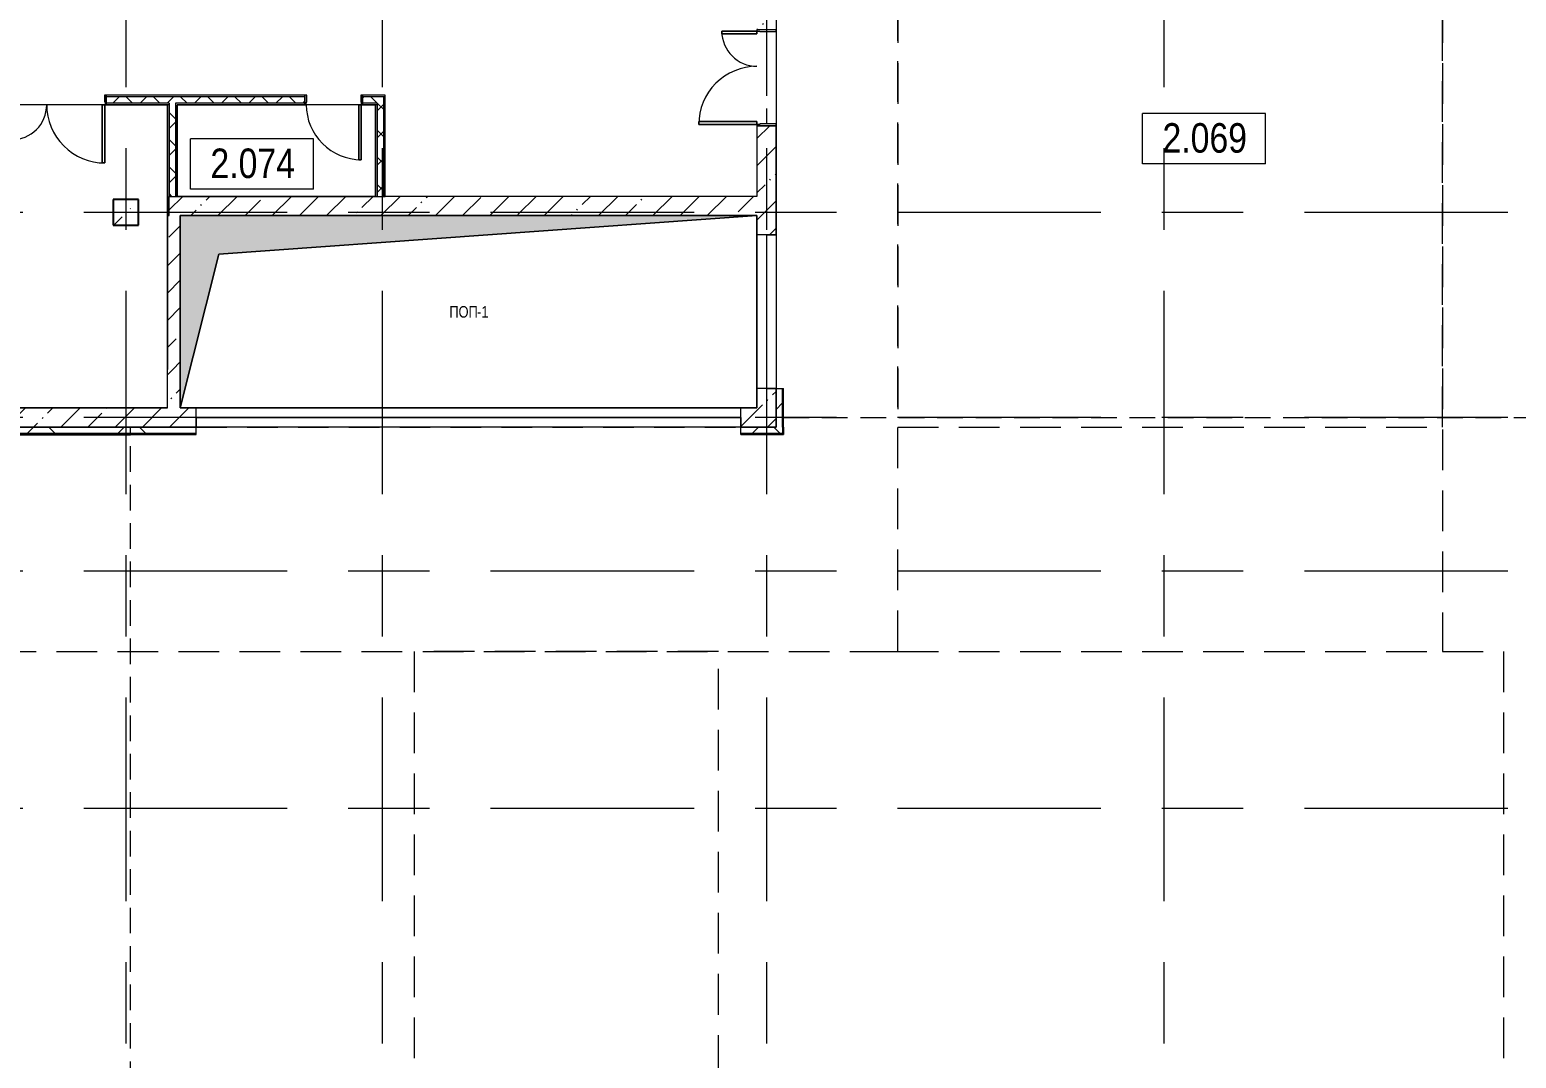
# Model space of a CAD drawing. Header units: millimetres. Extents: x 48966 to 155647, y -43515 to 30475.
# Drawn here: x 80432 to 103632, y -1483 to 14567 of the extents above; entities that cross this region are included whole.
import ezdxf

# ---------------------------------------------------------------- set-up
doc = ezdxf.new("R2010")
doc.units = ezdxf.units.MM
for name, pattern in [('Dashed2', [952.5, 635, -317.5]), ('IMPORT-01 Штриховая _2 мм_', [600, 400, -200]), ('Осевые', [6350, 1270, -952.5, 3175, -952.5]), ('Сверху', [793.75, 476.25, -317.5])]:
    doc.linetypes.add(name, pattern=pattern)
for name, color, linetype, lineweight in [('_Разделитель помещений_', 7, 'IMPORT-01 Штриховая _2 мм_', 9), ('Двери', 7, 'Continuous', 9), ('Каркас_Импост', 7, 'Continuous', 9), ('Колонны', 7, 'Continuous', 9), ('Колонны-1', 7, 'Continuous', 25), ('Марки помещений', 7, 'Continuous', 9), ('Обобщенные модели', 7, 'Continuous', 9), ('Общие ребра', 7, 'Continuous', 9), ('Оси-2', 7, 'Осевые', 9), ('Панель', 7, 'Continuous', 9), ('Перекрытия', 7, 'Continuous', 9), ('Сверху', 7, 'Сверху', 9), ('Специальное оборудование', 7, 'Continuous', 9), ('Стены-1', 7, 'Continuous', 18), ('Типовые аннотации', 7, 'Continuous', 9), ('Штриховка разреза-2', 7, 'Continuous', 9), ('Элементы узлов', 7, 'Continuous', 9), ('Элементы узлов-1', 7, 'Continuous', 5)]:
    doc.layers.add(name, color=color, linetype=linetype, lineweight=lineweight)
for name, color, linetype, lineweight, true_color in [('Обобщенные модели-2', 7, 'Continuous', 9, 0xffbc79), ('Перекрытия-1', 253, 'Dashed2', 9, 0x828282), ('Перекрытия-2', 9, 'Dashed2', 9, 0x808080)]:
    doc.layers.add(name, color=color, linetype=linetype, lineweight=lineweight, true_color=true_color)
doc.styles.add('Arial', font='Arial.ttf', dxfattribs={"width": 0.8, "height": 180})
doc.styles.add('Arial Narrow_1', font='Arial Narrow.ttf', dxfattribs={"height": 460})
pattern_1 = [(45, (0, 0), (-424.264, 424.264), [600, -100, 20, -100]), (45, (0, 424), (-424.264, 424.264), [])]
pattern_2 = [(45, (0, 0), (-212.132, 212.132), []), (135, (0, 0), (-212.132, -212.132), [])]
pattern_3 = [(45, (0, 0), (-707.107, 707.107), []), (135, (0, 0), (-707.107, -707.107), [])]

# ---------------------------------------------------------------- blocks, each defined once
blk = doc.blocks.new('Колонна 58 - Колонна 40-55-760062-План 2-го этажа на отм_ 0_000')
at = {"layer": 'Колонны'}
h = blk.add_hatch(dxfattribs=at)
h.set_pattern_fill('FP_21', color=256, style=0, pattern_type=2)
h.set_pattern_definition([(45, (-17647.4, -34039.5), (-493.914, 493.914), []), (45, (-17153.5, -34039.5), (-493.914, 493.914), [873.125, -174.625, 6.706, -167.919])])
h.paths.add_polyline_path([(64084, -22522), (64484, -22522), (64484, -22122), (64084, -22122)], flags=0)
at = {"layer": 'Колонны-1'}
for p, q in [((64484, -22122), (64084, -22122)), ((64084, -22122), (64084, -22522)), ((64484, -22522), (64484, -22122)), ((64084, -22522), (64484, -22522))]:
    blk.add_line(p, q, dxfattribs=at)
blk = doc.blocks.new('Дверь - Однопольная - ДВ11_21х9-6240635-План 2-го этажа на отм_ 0_000')
at = {"layer": 'Двери'}
for p, q in [((-389, 933), (-429, 933)), ((-429, 933), (-429, 75)), ((-389, 75), (-389, 933)), ((-429, 75), (-389, 75))]:
    blk.add_line(p, q, dxfattribs=at)
blk.add_arc((-429, 75), 858, 360, 90, dxfattribs=at)
at = {"layer": 'Каркас_Импост'}
for p, q in [((-430, 75), (-450, 75)), ((-450, 75), (-450, -75)), ((-430, 35), (-430, 75)), ((-420, 35), (-430, 35)), ((-420, -75), (-420, 35)), ((430, 35), (420, 35)), ((420, 35), (420, -75)), ((450, 75), (430, 75)), ((430, 75), (430, 35)), ((450, -75), (450, 75)), ((-450, -75), (-420, -75)), ((420, -75), (450, -75))]:
    blk.add_line(p, q, dxfattribs=at)
at = {"layer": 'Панель'}
for p, q in [((-429, 933), (-389, 933)), ((-429, 75), (-429, 933)), ((-389, 933), (-389, 75)), ((-389, 75), (-429, 75))]:
    blk.add_line(p, q, dxfattribs=at)
blk = doc.blocks.new('Дверь - Полуторная_001 - ДВ3_21-15-6256096-План 2-го этажа на отм_ 0_000')
at = {"layer": 'Двери'}
for p, q in [((-684, 984), (-729, 984)), ((-729, 984), (-729, 75)), ((-684, 75), (-684, 984)), ((684, 75), (684, 624)), ((684, 624), (729, 624)), ((729, 624), (729, 75)), ((-729, 75), (-684, 75)), ((729, 75), (684, 75))]:
    blk.add_line(p, q, dxfattribs=at)
for centre, radius, start, end in [((-729, 75), 909, 360, 90), ((729, 75), 549, 90, 180)]:
    blk.add_arc(centre, radius, start, end, dxfattribs=at)
at = {"layer": 'Каркас_Импост'}
for p, q in [((-730, 75), (-750, 75)), ((-750, 75), (-750, -75)), ((-730, 30), (-730, 75)), ((-720, 30), (-730, 30)), ((-720, -75), (-720, 30)), ((730, 30), (720, 30)), ((720, 30), (720, -75)), ((750, 75), (730, 75)), ((730, 75), (730, 30)), ((750, -75), (750, 75)), ((-750, -75), (-720, -75)), ((720, -75), (750, -75))]:
    blk.add_line(p, q, dxfattribs=at)
at = {"layer": 'Панель'}
for p, q in [((-729, 984), (-684, 984)), ((-729, 75), (-729, 984)), ((-684, 984), (-684, 75)), ((684, 624), (684, 75)), ((729, 624), (684, 624)), ((729, 75), (729, 624)), ((-684, 75), (-729, 75)), ((684, 75), (729, 75))]:
    blk.add_line(p, q, dxfattribs=at)
blk = doc.blocks.new('Дверь - Полуторная_001 - ДВ3_24-15-6256107-План 2-го этажа на отм_ 0_000')
at = {"layer": 'Двери'}
for p, q in [((-684, 1059), (-729, 1059)), ((-729, 1059), (-729, 150)), ((-684, 150), (-684, 1059)), ((684, 150), (684, 699)), ((684, 699), (729, 699)), ((729, 699), (729, 150)), ((-729, 150), (-684, 150)), ((729, 150), (684, 150))]:
    blk.add_line(p, q, dxfattribs=at)
for centre, radius, start, end in [((-729, 150), 909, 360, 90), ((729, 150), 549, 90, 180)]:
    blk.add_arc(centre, radius, start, end, dxfattribs=at)
at = {"layer": 'Каркас_Импост'}
for p, q in [((-730, 150), (-750, 150)), ((-750, 150), (-750, -150)), ((-730, 105), (-730, 150)), ((-720, 105), (-730, 105)), ((-720, -150), (-720, 105)), ((730, 105), (720, 105)), ((720, 105), (720, -150)), ((750, 150), (730, 150)), ((730, 150), (730, 105)), ((750, -150), (750, 150)), ((-750, -150), (-720, -150)), ((720, -150), (750, -150))]:
    blk.add_line(p, q, dxfattribs=at)
at = {"layer": 'Панель'}
for p, q in [((-729, 1059), (-684, 1059)), ((-729, 150), (-729, 1059)), ((-684, 1059), (-684, 150)), ((684, 699), (684, 150)), ((729, 699), (684, 699)), ((729, 150), (729, 699)), ((-684, 150), (-729, 150)), ((684, 150), (729, 150))]:
    blk.add_line(p, q, dxfattribs=at)
blk = doc.blocks.new('170_ОтверстиеПрямоугольноеВертикальное - 170_ОтверстиеПрямоугольноеВертикальное-5688982-План 2-го этажа на отм_ 0_000')
at = {"layer": 'Обобщенные модели'}
for p, q in [((-4500, -1500), (-4500, 1500)), ((-4500, 1500), (4500, 1500)), ((4500, 1500), (4500, -1500)), ((4500, -1500), (-4500, -1500))]:
    blk.add_line(p, q, dxfattribs=at)
blk = doc.blocks.new('M_Дверь-Проем - 8500 x 3000 mm-7287361-План 2-го этажа на отм_ 0_000')
at = {"layer": 'Сверху'}
for p, q in [((-4258, 150), (4242, 150)), ((-4258, -150), (4242, -150))]:
    blk.add_line(p, q, dxfattribs=at)
blk = doc.blocks.new('M_Дверь-Проем - 2400 x 3000 mm-7287364-План 2-го этажа на отм_ 0_000')
at = {"layer": 'Сверху'}
for p, q in [((-1208, 150), (1192, 150)), ((-1208, -150), (1192, -150))]:
    blk.add_line(p, q, dxfattribs=at)
blk = doc.blocks.new('АР_ОБ_Штора противодымная - Штора противопожарная ПШ7_1-8207433-План 2-го этажа на отм_ 0_000')
at = {"layer": 'Специальное оборудование'}
for p, q in [((4250, 152), (-4250, 152)), ((-4250, 152), (-4250, 2)), ((-4250, 0), (-4250, 150)), ((-4250, 150), (4250, 150)), ((-4250, 44), (-4250, 148)), ((-4250, 67), (-4250, 2)), ((-4250, 2), (-4250, 25)), ((4250, 0), (-4250, 0)), ((4250, 2), (4250, 152)), ((4250, 150), (4250, 0)), ((4250, 148), (4250, 44)), ((4250, 2), (4250, 67)), ((4250, 25), (4250, 2))]:
    blk.add_line(p, q, dxfattribs=at)
blk = doc.blocks.new('АР_ОБ_Штора противодымная - Штора противопожарная ПШ4-7256445-План 2-го этажа на отм_ 0_000')
at = {"layer": 'Специальное оборудование'}
for p, q in [((1200, 152), (-1200, 152)), ((-1200, 152), (-1200, 2)), ((-1200, 0), (-1200, 150)), ((-1200, 150), (1200, 150)), ((-1200, 44), (-1200, 148)), ((-1200, 67), (-1200, 2)), ((-1200, 2), (-1200, 25)), ((1200, 0), (-1200, 0)), ((1200, 2), (1200, 152)), ((1200, 150), (1200, 0)), ((1200, 148), (1200, 44)), ((1200, 2), (1200, 67)), ((1200, 25), (1200, 2))]:
    blk.add_line(p, q, dxfattribs=at)
blk = doc.blocks.new('Марка помещения_Р - Марка помещения-4575829-План 2-го этажа на отм_ 0_000')
at = {"layer": 'Марки помещений'}
for p, q in [((-4.79375, -1.95625), (-4.79375, 1.95625)), ((4.79375, 1.95625), (-4.79375, 1.95625)), ((4.79375, -1.95625), (4.79375, 1.95625)), ((4.79375, -1.95625), (-4.79375, -1.95625))]:
    blk.add_line(p, q, dxfattribs=at)

msp = doc.modelspace()

# ---------------------------------------------------------------- hatches: boundary and pattern name
at = {"layer": 'Штриховка разреза-2'}
h = msp.add_hatch(dxfattribs=at)
h.set_pattern_fill('FP_1', color=256, style=0, pattern_type=2)
h.set_pattern_definition(pattern_1)
h.paths.add_polyline_path([(91781.6, 11367.1), (92081.6, 11367.1), (92081.6, 13067.1), (91781.6, 13067.1), (91781.6, 11581)], flags=0)
h.paths.add_polyline_path([(92081.6, 14567.1), (92081.6, 23567.1), (91781.6, 23567.1), (91781.6, 14567.1)], flags=0)
h = msp.add_hatch(dxfattribs=at)
h.set_pattern_fill('FP_3', color=256, style=0, pattern_type=2)
h.set_pattern_definition(pattern_2)
h.paths.add_polyline_path([(85897.4, 13422.1), (85951.6, 13422.1), (85951.6, 13522.1), (85626.6, 13522.1), (85626.6, 13422.1), (85851.6, 13422.1)], flags=0)
h.paths.add_polyline_path([(80126.6, 13422.1), (80126.6, 13522.1), (68926.6, 13522.1), (68926.6, 13422.1), (79306.4, 13422.1)], flags=0)
h.paths.add_polyline_path([(82706.6, 13422.1), (84726.6, 13422.1), (84726.6, 13522.1), (81626.6, 13522.1), (81626.6, 13422.1), (82606.6, 13422.1)], flags=0)
h.paths.add_polyline_path([(67426.6, 13422.1), (67426.6, 13522.1), (65856.6, 13522.1), (65856.6, 13422.1), (66124.5, 13422.1)], flags=0)
h = msp.add_hatch(dxfattribs=at)
h.set_pattern_fill('FP_3', color=256, style=0, pattern_type=2)
h.set_pattern_definition(pattern_2)
h.paths.add_polyline_path([(82706.6, 11967.1), (82706.6, 13422.1), (82606.6, 13422.1), (82606.6, 11967.1)], flags=0)
h = msp.add_hatch(dxfattribs=at)
h.set_pattern_fill('FP_3', color=256, style=0, pattern_type=2)
h.set_pattern_definition(pattern_2)
h.paths.add_polyline_path([(85951.6, 11967.1), (85951.6, 13422.1), (85851.6, 13422.1), (85851.6, 11967.1), (85897.4, 11967.1)], flags=0)
h = msp.add_hatch(dxfattribs=at)
h.set_pattern_fill('FP_1', color=256, style=0, pattern_type=2)
h.set_pattern_definition(pattern_1)
h.paths.add_polyline_path([(91781.6, 11667.1), (91781.6, 11967.1), (82606.6, 11967.1), (82606.6, 11667.1), (91664.5, 11667.1)], flags=0)
h = msp.add_hatch(dxfattribs=at)
h.set_pattern_fill('FP_1', color=256, style=0, pattern_type=2)
h.set_pattern_definition(pattern_1)
h.paths.add_polyline_path([(82781.6, 9267.1), (82781.6, 11667.1), (82581.6, 11667.1), (82581.6, 9267.1), (82601.9, 9267.1)], flags=0)
h = msp.add_hatch(dxfattribs=at)
h.set_pattern_fill('FP_1', color=256, style=0, pattern_type=2)
h.set_pattern_definition(pattern_1)
h.paths.add_polyline_path([(82781.6, 8667.1), (82781.6, 9267.1), (82581.6, 9267.1), (82581.6, 8667.1), (82601.9, 8667.1)], flags=0)
h = msp.add_hatch(dxfattribs=at)
h.set_pattern_fill('FP_1', color=256, style=0, pattern_type=2)
h.set_pattern_definition(pattern_1)
h.paths.add_polyline_path([(92081.6, 8667.1), (92079.6, 8967.1), (91781.6, 8967.1), (91781.6, 8667.1), (92076.4, 8667.1)], flags=0)
h = msp.add_hatch(dxfattribs=at)
h.set_pattern_fill('FP_33', color=256, style=0, pattern_type=2)
h.set_pattern_definition(pattern_3)
h.paths.add_polyline_path([(92181.6, 8367.1), (92181.6, 8967.1), (92081.6, 8967.1), (92081.6, 8367.1)], flags=0)
h = msp.add_hatch(dxfattribs=at)
h.set_pattern_fill('FP_1', color=256, style=0, pattern_type=2)
h.set_pattern_definition(pattern_1)
h.paths.add_polyline_path([(91531.6, 8367.1), (92081.6, 8367.1), (92081.6, 8667.1), (91531.6, 8667.1), (91531.6, 8367.4)], flags=0)
h.paths.add_polyline_path([(82601.9, 8367.1), (83031.6, 8369.1), (83031.6, 8667.1), (72176.1, 8667.1), (72176.1, 8367.1), (82006.6, 8367.1)], flags=0)
h = msp.add_hatch(dxfattribs=at)
h.set_pattern_fill('FP_33', color=256, style=0, pattern_type=2)
h.set_pattern_definition(pattern_3)
h.paths.add_polyline_path([(82006.6, 8267.1), (82006.6, 8367.1), (72176.1, 8367.1), (72176.1, 8267.1), (79306.4, 8267.1)], flags=0)
h = msp.add_hatch(dxfattribs=at)
h.set_pattern_fill('FP_33', color=256, style=0, pattern_type=2)
h.set_pattern_definition(pattern_3)
h.paths.add_polyline_path([(92181.6, 8267.1), (92181.6, 8367.1), (91531.6, 8365.4), (91531.6, 8267.1)], flags=0)
h.paths.add_polyline_path([(82601.9, 8267.1), (83031.6, 8267.1), (83031.6, 8367.1), (82006.6, 8367.1), (82006.6, 8267.1)], flags=0)
at = {"layer": 'Элементы узлов-1'}
msp.add_hatch(color=256, dxfattribs=at).paths.add_polyline_path([(82781.6, 8667.1), (83381.6, 11067.1), (91781.6, 11667.1), (82781.6, 11667.1), (82781.6, 8669.5)], flags=0)

# ---------------------------------------------------------------- linework, layer by layer
at = {"layer": '_Разделитель помещений_'}
for p, q in [((91931.6, 14537.1), (91931.6, 13097.1)), ((91931.6, 11367.1), (91931.6, 8967.1)), ((82006.6, -15732.9), (82006.6, 8367.1)), ((92195.6, 8517.1), (104181.6, 8517.1))]:
    msp.add_line(p, q, dxfattribs=at)
at = {"layer": 'Обобщенные модели-2'}
for p, q in [((91781.6, 11667.1), (82781.6, 11667.1)), ((82781.6, 11667.1), (82781.6, 8667.1)), ((91781.6, 8667.1), (91781.6, 11667.1)), ((82781.6, 8667.1), (91781.6, 8667.1))]:
    msp.add_line(p, q, dxfattribs=at)
at = {"layer": 'Общие ребра'}
for p, q in [((84726.6, 13547.1), (81626.6, 13547.1)), ((84726.6, 13522.1), (81626.6, 13522.1)), ((85976.6, 13547.1), (85626.6, 13547.1)), ((85951.6, 13522.1), (85626.6, 13522.1)), ((85976.6, 13522.1), (85951.6, 13522.1)), ((85951.6, 13522.1), (85976.6, 13522.1)), ((85951.6, 13522.1), (85951.6, 13422.1)), ((82606.6, 13422.1), (81626.6, 13422.1)), ((81626.6, 13397.1), (82581.6, 13397.1)), ((82606.6, 13397.1), (82581.6, 13397.1)), ((82606.6, 13422.1), (82606.6, 13397.1)), ((82606.6, 13397.1), (82606.6, 11967.1)), ((84726.6, 13422.1), (82706.6, 13422.1)), ((82706.6, 13422.1), (82706.6, 13397.1)), ((82706.6, 13397.1), (82706.6, 11967.1)), ((82733.6, 13397.1), (84726.6, 13397.1)), ((85851.6, 13422.1), (85626.6, 13422.1)), ((85626.6, 13397.1), (85824.6, 13397.1)), ((85851.6, 13397.1), (85826.6, 13397.1)), ((85851.6, 13422.1), (85851.6, 13397.1)), ((85851.6, 13397.1), (85851.6, 11967.1)), ((85951.6, 13422.1), (85951.6, 13397.1)), ((85951.6, 13397.1), (85951.6, 11967.1)), ((91781.6, 13067.1), (91781.6, 11969.1)), ((92081.6, 11367.1), (92081.6, 13067.1)), ((82606.6, 11667.1), (82606.6, 11967.1)), ((82606.6, 11967.1), (82706.6, 11967.1)), ((82706.6, 11967.1), (82731.6, 11967.1)), ((85826.6, 11967.1), (85851.6, 11967.1)), ((85851.6, 11967.1), (85951.6, 11967.1)), ((85951.6, 11967.1), (85976.6, 11967.1)), ((82606.6, 11667.1), (82581.6, 11667.1)), ((82581.6, 11667.1), (82606.6, 11667.1)), ((91781.6, 11667.1), (91781.6, 11367.1)), ((91781.6, 8967.1), (91781.6, 8669.1)), ((92081.6, 8667.1), (92081.6, 8967.1)), ((92081.6, 8967.1), (92081.6, 8667.1)), ((92181.6, 8367.1), (92181.6, 8967.1)), ((92194.1, 8367.1), (92194.1, 8967.1)), ((82581.6, 8667.1), (72176.1, 8667.1)), ((72176.1, 8667.1), (82581.6, 8667.1)), ((83031.6, 8667.1), (82783.6, 8667.1)), ((82783.6, 8667.1), (83031.6, 8667.1)), ((91781.6, 8667.1), (91531.6, 8667.1)), ((91531.6, 8667.1), (91781.6, 8667.1)), ((82006.6, 8367.1), (72176.1, 8367.1)), ((72195.6, 8367.1), (82006.6, 8367.1)), ((82006.6, 8367.1), (83031.6, 8367.1)), ((83031.6, 8367.1), (82006.6, 8367.1)), ((91531.6, 8367.1), (92081.6, 8367.1)), ((92081.6, 8367.1), (91531.6, 8367.1)), ((92181.6, 8367.1), (92181.6, 8267.1)), ((92194.1, 8367.1), (92194.1, 8267.1)), ((92195.6, 8267.1), (92195.6, 8367.1)), ((82006.6, 8267.1), (72176.1, 8267.1)), ((82006.6, 8254.6), (72176.1, 8254.6)), ((72198.1, 8253.1), (82006.6, 8253.1)), ((82006.6, 8253.1), (72198.1, 8253.1)), ((83031.6, 8267.1), (82006.6, 8267.1)), ((83031.6, 8254.6), (82006.6, 8254.6)), ((92181.6, 8267.1), (91531.6, 8267.1)), ((92194.1, 8254.6), (91531.6, 8254.6)), ((92194.1, 8267.1), (92194.1, 8254.6)), ((92194.1, 8267.1), (92195.6, 8267.1)), ((92194.1, 8254.6), (92194.1, 8253.1)), ((92195.6, 8254.6), (92194.1, 8254.6)), ((92194.1, 8253.1), (92195.6, 8253.1)), ((92195.6, 8253.1), (92195.6, 8254.6))]:
    msp.add_line(p, q, dxfattribs=at)
at = {"layer": 'Оси-2'}
for p, q in [((81931.6, 25417.1), (81931.6, -41737.8)), ((85931.6, 25417.1), (85931.6, -41737.8)), ((91931.6, 25417.1), (91931.6, -41737.8)), ((98131.6, 25417.1), (98131.6, -41737.8)), ((150171.6, 11717.1), (50565.6, 11717.1)), ((150171.6, 8517.1), (50565.6, 8517.1)), ((150171.6, 6117.1), (50565.6, 6117.1)), ((150171.6, 2417.1), (50565.6, 2417.1))]:
    msp.add_line(p, q, dxfattribs=at)
at = {"layer": 'Перекрытия'}
for p, q in [((92081.6, 18267.1), (92081.6, 11367.1)), ((82581.6, 13397.1), (65881.6, 13397.1)), ((82581.6, 8667.1), (82581.6, 13397.1)), ((85826.6, 13397.1), (82731.6, 13397.1)), ((82731.6, 13397.1), (82731.6, 11967.1)), ((85826.6, 11967.1), (85826.6, 13397.1)), ((82731.6, 11967.1), (85826.6, 11967.1)), ((91781.6, 11667.1), (82781.6, 11667.1)), ((91781.6, 11367.1), (91781.6, 11667.1)), ((92081.6, 11367.1), (91781.6, 11367.1)), ((66196.6, 8667.1), (82581.6, 8667.1))]:
    msp.add_line(p, q, dxfattribs=at)
at = {"layer": 'Перекрытия-1'}
for p, q in [((93981.6, 4867.1), (93981.6, 22617.1)), ((102481.6, 22617.1), (102481.6, 4867.1)), ((92081.6, 18267.1), (92081.6, 11367.1)), ((92081.6, 11367.1), (91781.6, 11367.1)), ((91781.6, 11367.1), (91781.6, 8667.1)), ((91781.6, 8667.1), (82981.6, 8667.1)), ((82981.6, 8367.1), (72081.6, 8367.1)), ((74181.6, 4867.1), (93981.6, 4867.1)), ((91181.6, 4867.1), (86431.6, 4867.1)), ((86431.6, 4867.1), (86431.6, -12232.9)), ((91181.6, -12232.9), (91181.6, 4867.1)), ((93731.6, 4867.1), (93981.6, 4867.1)), ((93981.6, 4867.1), (102481.6, 4867.1)), ((102481.6, 4867.1), (103431.6, 4867.1)), ((102481.6, 4867.1), (102731.6, 4867.1)), ((103431.6, 4867.1), (103431.6, -3682.9))]:
    msp.add_line(p, q, dxfattribs=at)
at = {"layer": 'Перекрытия-2'}
for p, q in [((93981.6, 22617.1), (93981.6, 8367.1)), ((102481.6, 8367.1), (102481.6, 22617.1)), ((93981.6, 8367.1), (102481.6, 8367.1))]:
    msp.add_line(p, q, dxfattribs=at)
at = {"layer": 'Стены-1'}
for p, q in [((81626.6, 13547.1), (81626.6, 13397.1)), ((84726.6, 13397.1), (84726.6, 13547.1)), ((85626.6, 13547.1), (85626.6, 13397.1)), ((85976.6, 13522.1), (85976.6, 13547.1)), ((85976.6, 13397.1), (85976.6, 13522.1)), ((82581.6, 13397.1), (82581.6, 11967.1)), ((82731.6, 13397.1), (82733.6, 13397.1)), ((82731.6, 11967.1), (82731.6, 13397.1)), ((85824.6, 13397.1), (85826.6, 13397.1)), ((85826.6, 13397.1), (85826.6, 11967.1)), ((85976.6, 11967.1), (85976.6, 13397.1)), ((92081.6, 13067.1), (91781.6, 13067.1)), ((82581.6, 11967.1), (82581.6, 11667.1)), ((85826.6, 11967.1), (82731.6, 11967.1)), ((91781.6, 11967.1), (85976.6, 11967.1)), ((91781.6, 11969.1), (91781.6, 11967.1)), ((82581.6, 11667.1), (82581.6, 9267.1)), ((82781.6, 11667.1), (82781.6, 9267.1)), ((82781.6, 11667.1), (91781.6, 11667.1)), ((92081.6, 11367.1), (91781.6, 11367.1)), ((82581.6, 8667.1), (82581.6, 9267.1)), ((82781.6, 8667.1), (82781.6, 9267.1)), ((92081.6, 8967.1), (91781.6, 8967.1)), ((92081.6, 8967.1), (92195.6, 8967.1)), ((92195.6, 8367.1), (92195.6, 8967.1)), ((82579.6, 8669.1), (72176.1, 8669.1)), ((82581.6, 8667.1), (82581.6, 8669.1)), ((82783.6, 8667.1), (82781.6, 8667.1)), ((82783.6, 8669.1), (83031.6, 8669.1)), ((83031.6, 8667.1), (83031.6, 8669.1)), ((83031.6, 8367.1), (83031.6, 8667.1)), ((91531.6, 8667.1), (91531.6, 8669.1)), ((91779.6, 8669.1), (91531.6, 8669.1)), ((91531.6, 8367.1), (91531.6, 8667.1)), ((91781.6, 8669.1), (91781.6, 8667.1)), ((91781.6, 8667.1), (91781.6, 8669.1)), ((92081.6, 8367.1), (92081.6, 8667.1)), ((92081.6, 8667.1), (92081.6, 8367.1)), ((82006.6, 8253.1), (82006.6, 8367.1)), ((82006.6, 8253.1), (82006.6, 8367.1)), ((83031.6, 8253.1), (83031.6, 8367.1)), ((91531.6, 8253.1), (91531.6, 8367.1)), ((92195.6, 8253.1), (92195.6, 8367.1)), ((72198.1, 8248.1), (82006.6, 8248.1)), ((82006.6, 8253.1), (82006.6, 8248.1)), ((82006.6, 8253.1), (83031.6, 8253.1)), ((91531.6, 8253.1), (92195.6, 8253.1))]:
    msp.add_line(p, q, dxfattribs=at)
at = {"layer": 'Элементы узлов'}
for p, q in [((91781.6, 11667.1), (82781.6, 11667.1)), ((82781.6, 11667.1), (82781.6, 8667.1)), ((91781.6, 11667.1), (83381.6, 11067.1)), ((83381.6, 11067.1), (91781.6, 11667.1)), ((91781.6, 8667.1), (91781.6, 11667.1)), ((83381.6, 11067.1), (82781.6, 8667.1)), ((82781.6, 8667.1), (83381.6, 11067.1)), ((82781.6, 8667.1), (91781.6, 8667.1))]:
    msp.add_line(p, q, dxfattribs=at)

# ---------------------------------------------------------------- block references
at = {"layer": 'Двери'}
for name, p, rotation in [('Дверь - Полуторная_001 - ДВ3_24-15-6256107-План 2-го этажа на отм_ 0_000', (91931.6, 13817.1), 89.9999999999999), ('Дверь - Полуторная_001 - ДВ3_21-15-6256096-План 2-го этажа на отм_ 0_000', (80876.6, 13472.1), 180), ('Дверь - Однопольная - ДВ11_21х9-6240635-План 2-го этажа на отм_ 0_000', (85176.6, 13472.1), 180), ('M_Дверь-Проем - 2400 x 3000 mm-7287364-План 2-го этажа на отм_ 0_000', (91931.6, 10158.9), 269.9999999999999)]:
    msp.add_blockref(name, p, dxfattribs=dict(at, rotation=rotation))
msp.add_blockref('M_Дверь-Проем - 8500 x 3000 mm-7287361-План 2-го этажа на отм_ 0_000', (87289.8, 8517.1), dxfattribs=at)
at = {"layer": 'Колонны'}
msp.add_blockref('Колонна 58 - Колонна 40-55-760062-План 2-го этажа на отм_ 0_000', (17647.4, 34039.5), dxfattribs=at)
at = {"layer": 'Марки помещений', "xscale": 199.9999999999999, "yscale": 199.9999999999999, "zscale": 199.9999999999999}
for p in [(98758.5, 12867.2), (83900.1, 12471)]:
    msp.add_blockref('Марка помещения_Р - Марка помещения-4575829-План 2-го этажа на отм_ 0_000', p, dxfattribs=at)
at = {"layer": 'Обобщенные модели'}
msp.add_blockref('170_ОтверстиеПрямоугольноеВертикальное - 170_ОтверстиеПрямоугольноеВертикальное-5688982-План 2-го этажа на отм_ 0_000', (87281.6, 10167.1), dxfattribs=at)
at = {"layer": 'Специальное оборудование', "rotation": 89.9999999999999}
msp.add_blockref('АР_ОБ_Штора противодымная - Штора противопожарная ПШ4-7256445-План 2-го этажа на отм_ 0_000', (92083.4, 10167.1), dxfattribs=at)
at = {"layer": 'Специальное оборудование'}
msp.add_blockref('АР_ОБ_Штора противодымная - Штора противопожарная ПШ7_1-8207433-План 2-го этажа на отм_ 0_000', (87281.6, 8365.4), dxfattribs=at)

# ---------------------------------------------------------------- texts
at = {"layer": 'Марки помещений', "char_height": 460, "width": 1587.341, "attachment_point": 1, "style": 'Arial Narrow_1'}
for s, insert in [('2.069', (98110.6, 13109.1)), ('2.074', (83252.2, 12712.9))]:
    msp.add_mtext(s, dxfattribs=dict(at, insert=insert))
at = {"layer": 'Типовые аннотации', "char_height": 180, "attachment_point": 1, "style": 'Arial'}
for s, insert, width in [('ПОП', (86979.4, 10255.1), 525.907), ('-1', (87413.4, 10255.1), 218.059)]:
    msp.add_mtext(s, dxfattribs=dict(at, insert=insert, width=width))

doc.saveas('drawing.dxf')
